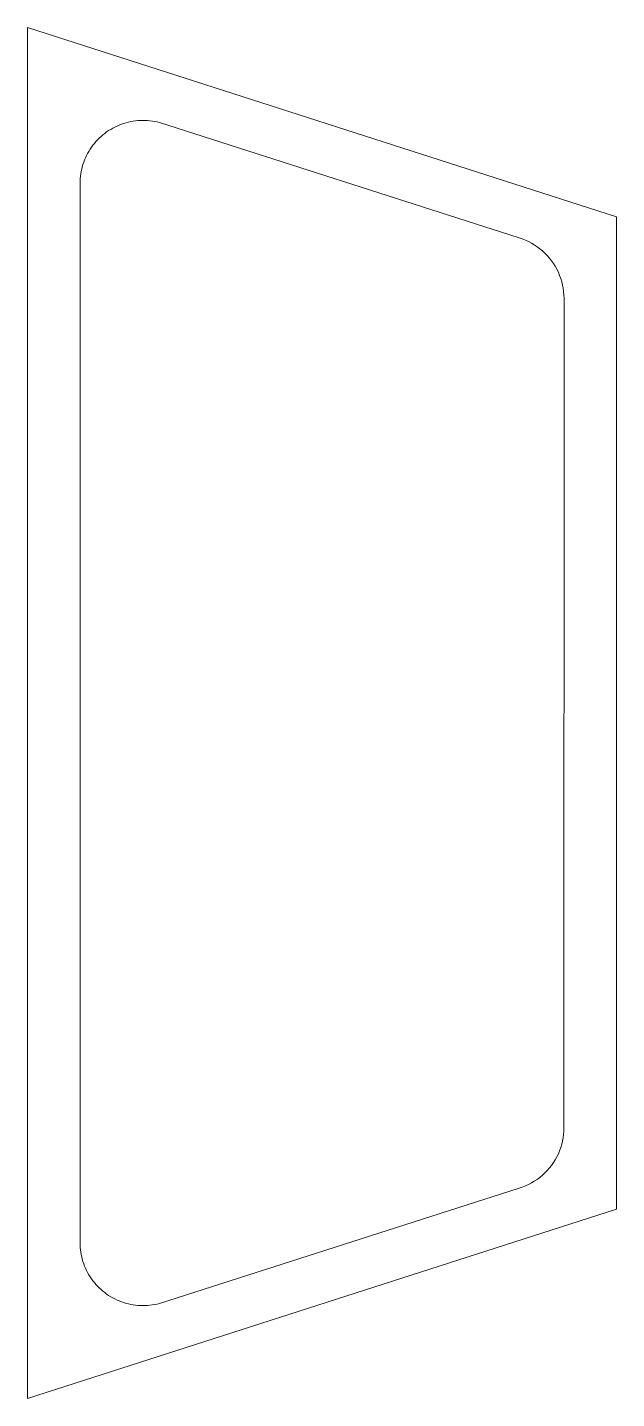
# Model space of a CAD drawing. Header units: millimetres. Extents: x -140 to 140, y -326 to 326.
import ezdxf

# ---------------------------------------------------------------- set-up
doc = ezdxf.new("R2010")
doc.units = ezdxf.units.MM
doc.header["$MEASUREMENT"] = 0

msp = doc.modelspace()

# ---------------------------------------------------------------- linework, layer by layer
at = {"color": 183, "lineweight": 9}
for points, knots in [([(140.0797, 235.9999), (140.0797, 235.9999), (140.0797, -236.0002), (140.0797, -236.0002), (140.0797, -236.0002), (140.0797, -236.0002), (-140.0626, -326.0001), (-140.0626, -326.0001), (-140.0626, -326.0001), (-140.0626, -326.0001), (-140.0797, 325.9999), (-140.0797, 325.9999), (-140.0797, 325.9999), (-140.0797, 325.9999), (140.0797, 235.9999), (140.0797, 235.9999)], [0, 0, 0, 0, 0.2, 0.2, 0.2, 0.2, 0.4, 0.4, 0.4, 0.4, 0.6, 0.6, 0.6, 0.6, 1, 1, 1, 1]), ([(115.0795, 197.1612), (115.0795, 197.1612), (115.0578, -197.2019), (115.0578, -197.2019), (115.0578, -197.2019), (115.0578, -197.2019), (115.0158, -198.8034), (115.0158, -198.8034), (115.0158, -198.8034), (115.0158, -198.8034), (114.8902, -200.396), (114.8902, -200.396), (114.8902, -200.396), (114.8902, -200.396), (114.681, -201.9766), (114.681, -201.9766), (114.681, -201.9766), (114.681, -201.9766), (114.3887, -203.5422), (114.3887, -203.5422), (114.3887, -203.5422), (114.3887, -203.5422), (114.0134, -205.0899), (114.0134, -205.0899), (114.0134, -205.0899), (114.0134, -205.0899), (113.5554, -206.6166), (113.5554, -206.6166), (113.5554, -206.6166), (113.5554, -206.6166), (113.0149, -208.1193), (113.0149, -208.1193), (113.0149, -208.1193), (113.0149, -208.1193), (112.392, -209.5951), (112.392, -209.5951), (112.392, -209.5951), (112.392, -209.5951), (111.6904, -211.0361), (111.6904, -211.0361), (111.6904, -211.0361), (111.6904, -211.0361), (110.9146, -212.4347), (110.9146, -212.4347), (110.9146, -212.4347), (110.9146, -212.4347), (110.0666, -213.788), (110.0666, -213.788), (110.0666, -213.788), (110.0666, -213.788), (109.1484, -215.0934), (109.1484, -215.0934), (109.1484, -215.0934), (109.1484, -215.0934), (108.1621, -216.3482), (108.1621, -216.3482), (108.1621, -216.3482), (108.1621, -216.3482), (107.1097, -217.5495), (107.1097, -217.5495), (107.1097, -217.5495), (107.1097, -217.5495), (105.9932, -218.6946), (105.9932, -218.6946), (105.9932, -218.6946), (105.9932, -218.6946), (104.8148, -219.7809), (104.8148, -219.7809), (104.8148, -219.7809), (104.8148, -219.7809), (103.5801, -220.8027), (103.5801, -220.8027), (103.5801, -220.8027), (103.5801, -220.8027), (102.2954, -221.7549), (102.2954, -221.7549), (102.2954, -221.7549), (102.2954, -221.7549), (100.9636, -222.6361), (100.9636, -222.6361), (100.9636, -222.6361), (100.9636, -222.6361), (99.5879, -223.4446), (99.5879, -223.4446), (99.5879, -223.4446), (99.5879, -223.4446), (98.1711, -224.1787), (98.1711, -224.1787), (98.1711, -224.1787), (98.1711, -224.1787), (96.7161, -224.837), (96.7161, -224.837), (96.7161, -224.837), (96.7161, -224.837), (95.2261, -225.4177), (95.2261, -225.4177), (95.2261, -225.4177), (95.2261, -225.4177), (93.7039, -225.9193), (93.7039, -225.9193), (93.7039, -225.9193), (93.7039, -225.9193), (-77.2957, -280.7908), (-77.2957, -280.7908), (-77.2957, -280.7908), (-77.2957, -280.7908), (-78.4145, -281.068), (-78.4145, -281.068), (-78.4145, -281.068), (-78.4145, -281.068), (-79.5403, -281.3015), (-79.5403, -281.3015), (-79.5403, -281.3015), (-79.5403, -281.3015), (-80.6715, -281.4915), (-80.6715, -281.4915), (-80.6715, -281.4915), (-80.6715, -281.4915), (-81.807, -281.6378), (-81.807, -281.6378), (-81.807, -281.6378), (-81.807, -281.6378), (-82.9456, -281.7407), (-82.9456, -281.7407), (-82.9456, -281.7407), (-82.9456, -281.7407), (-84.086, -281.8001), (-84.086, -281.8001), (-84.086, -281.8001), (-84.086, -281.8001), (-85.227, -281.816), (-85.227, -281.816), (-85.227, -281.816), (-85.227, -281.816), (-86.3675, -281.7886), (-86.3675, -281.7886), (-86.3675, -281.7886), (-86.3675, -281.7886), (-87.5059, -281.7178), (-87.5059, -281.7178), (-87.5059, -281.7178), (-87.5059, -281.7178), (-88.6412, -281.6037), (-88.6412, -281.6037), (-88.6412, -281.6037), (-88.6412, -281.6037), (-89.7723, -281.4463), (-89.7723, -281.4463), (-89.7723, -281.4463), (-89.7723, -281.4463), (-90.8977, -281.2457), (-90.8977, -281.2457), (-90.8977, -281.2457), (-90.8977, -281.2457), (-92.0162, -281.0019), (-92.0162, -281.0019), (-92.0162, -281.0019), (-92.0162, -281.0019), (-93.1266, -280.7149), (-93.1266, -280.7149), (-93.1266, -280.7149), (-93.1266, -280.7149), (-94.2278, -280.3848), (-94.2278, -280.3848), (-94.2278, -280.3848), (-94.2278, -280.3848), (-95.3184, -280.0116), (-95.3184, -280.0116), (-95.3184, -280.0116), (-95.3184, -280.0116), (-96.3939, -279.5967), (-96.3939, -279.5967), (-96.3939, -279.5967), (-96.3939, -279.5967), (-97.4498, -279.1421), (-97.4498, -279.1421), (-97.4498, -279.1421), (-97.4498, -279.1421), (-98.4854, -278.6484), (-98.4854, -278.6484), (-98.4854, -278.6484), (-98.4854, -278.6484), (-99.4996, -278.1166), (-99.4996, -278.1166), (-99.4996, -278.1166), (-99.4996, -278.1166), (-100.4913, -277.5472), (-100.4913, -277.5472), (-100.4913, -277.5472), (-100.4913, -277.5472), (-101.4596, -276.9411), (-101.4596, -276.9411), (-101.4596, -276.9411), (-101.4596, -276.9411), (-102.4034, -276.299), (-102.4034, -276.299), (-102.4034, -276.299), (-102.4034, -276.299), (-103.3217, -275.6218), (-103.3217, -275.6218), (-103.3217, -275.6218), (-103.3217, -275.6218), (-104.2137, -274.9101), (-104.2137, -274.9101), (-104.2137, -274.9101), (-104.2137, -274.9101), (-105.0783, -274.1648), (-105.0783, -274.1648), (-105.0783, -274.1648), (-105.0783, -274.1648), (-105.9145, -273.3865), (-105.9145, -273.3865), (-105.9145, -273.3865), (-105.9145, -273.3865), (-106.7213, -272.5761), (-106.7213, -272.5761), (-106.7213, -272.5761), (-106.7213, -272.5761), (-107.4978, -271.7343), (-107.4978, -271.7343), (-107.4978, -271.7343), (-107.4978, -271.7343), (-108.2427, -270.8619), (-108.2427, -270.8619), (-108.2427, -270.8619), (-108.2427, -270.8619), (-108.9553, -269.9597), (-108.9553, -269.9597), (-108.9553, -269.9597), (-108.9553, -269.9597), (-109.6345, -269.0283), (-109.6345, -269.0283), (-109.6345, -269.0283), (-109.6345, -269.0283), (-110.2777, -268.0715), (-110.2777, -268.0715), (-110.2777, -268.0715), (-110.2777, -268.0715), (-110.8823, -267.0931), (-110.8823, -267.0931), (-110.8823, -267.0931), (-110.8823, -267.0931), (-111.4481, -266.0944), (-111.4481, -266.0944), (-111.4481, -266.0944), (-111.4481, -266.0944), (-111.9745, -265.0765), (-111.9745, -265.0765), (-111.9745, -265.0765), (-111.9745, -265.0765), (-112.4613, -264.0407), (-112.4613, -264.0407), (-112.4613, -264.0407), (-112.4613, -264.0407), (-112.9079, -262.9883), (-112.9079, -262.9883), (-112.9079, -262.9883), (-112.9079, -262.9883), (-113.314, -261.9203), (-113.314, -261.9203), (-113.314, -261.9203), (-113.314, -261.9203), (-113.679, -260.838), (-113.679, -260.838), (-113.679, -260.838), (-113.679, -260.838), (-114.0027, -259.7428), (-114.0027, -259.7428), (-114.0027, -259.7428), (-114.0027, -259.7428), (-114.2845, -258.6356), (-114.2845, -258.6356), (-114.2845, -258.6356), (-114.2845, -258.6356), (-114.5242, -257.5179), (-114.5242, -257.5179), (-114.5242, -257.5179), (-114.5242, -257.5179), (-114.7211, -256.3907), (-114.7211, -256.3907), (-114.7211, -256.3907), (-114.7211, -256.3907), (-114.8751, -255.2554), (-114.8751, -255.2554), (-114.8751, -255.2554), (-114.8751, -255.2554), (-114.9857, -254.1131), (-114.9857, -254.1131), (-114.9857, -254.1131), (-114.9857, -254.1131), (-115.0522, -252.9651), (-115.0522, -252.9651), (-115.0522, -252.9651), (-115.0522, -252.9651), (-115.0745, -251.8125), (-115.0745, -251.8125), (-115.0745, -251.8125), (-115.0745, -251.8125), (-115.0654, 251.7927), (-115.0654, 251.7927), (-115.0654, 251.7927), (-115.0654, 251.7927), (-115.0432, 252.9452), (-115.0432, 252.9452), (-115.0432, 252.9452), (-115.0432, 252.9452), (-114.9769, 254.0931), (-114.9769, 254.0931), (-114.9769, 254.0931), (-114.9769, 254.0931), (-114.8669, 255.235), (-114.8669, 255.235), (-114.8669, 255.235), (-114.8669, 255.235), (-114.7135, 256.3699), (-114.7135, 256.3699), (-114.7135, 256.3699), (-114.7135, 256.3699), (-114.5172, 257.4966), (-114.5172, 257.4966), (-114.5172, 257.4966), (-114.5172, 257.4966), (-114.2783, 258.6138), (-114.2783, 258.6138), (-114.2783, 258.6138), (-114.2783, 258.6138), (-113.9973, 259.7203), (-113.9973, 259.7203), (-113.9973, 259.7203), (-113.9973, 259.7203), (-113.6744, 260.815), (-113.6744, 260.815), (-113.6744, 260.815), (-113.6744, 260.815), (-113.3103, 261.8967), (-113.3103, 261.8967), (-113.3103, 261.8967), (-113.3103, 261.8967), (-112.9051, 262.9641), (-112.9051, 262.9641), (-112.9051, 262.9641), (-112.9051, 262.9641), (-112.4592, 264.016), (-112.4592, 264.016), (-112.4592, 264.016), (-112.4592, 264.016), (-111.9732, 265.0513), (-111.9732, 265.0513), (-111.9732, 265.0513), (-111.9732, 265.0513), (-111.4473, 266.0687), (-111.4473, 266.0687), (-111.4473, 266.0687), (-111.4473, 266.0687), (-110.8819, 267.0672), (-110.8819, 267.0672), (-110.8819, 267.0672), (-110.8819, 267.0672), (-110.2776, 268.0453), (-110.2776, 268.0453), (-110.2776, 268.0453), (-110.2776, 268.0453), (-109.6346, 269.0021), (-109.6346, 269.0021), (-109.6346, 269.0021), (-109.6346, 269.0021), (-108.9553, 269.9335), (-108.9553, 269.9335), (-108.9553, 269.9335), (-108.9553, 269.9335), (-108.2428, 270.8357), (-108.2428, 270.8357), (-108.2428, 270.8357), (-108.2428, 270.8357), (-107.4978, 271.7081), (-107.4978, 271.7081), (-107.4978, 271.7081), (-107.4978, 271.7081), (-106.7213, 272.5498), (-106.7213, 272.5498), (-106.7213, 272.5498), (-106.7213, 272.5498), (-105.9146, 273.3603), (-105.9146, 273.3603), (-105.9146, 273.3603), (-105.9146, 273.3603), (-105.0784, 274.1385), (-105.0784, 274.1385), (-105.0784, 274.1385), (-105.0784, 274.1385), (-104.2138, 274.8839), (-104.2138, 274.8839), (-104.2138, 274.8839), (-104.2138, 274.8839), (-103.3218, 275.5955), (-103.3218, 275.5955), (-103.3218, 275.5955), (-103.3218, 275.5955), (-102.4034, 276.2728), (-102.4034, 276.2728), (-102.4034, 276.2728), (-102.4034, 276.2728), (-101.4596, 276.9148), (-101.4596, 276.9148), (-101.4596, 276.9148), (-101.4596, 276.9148), (-100.4913, 277.521), (-100.4913, 277.521), (-100.4913, 277.521), (-100.4913, 277.521), (-99.4996, 278.0903), (-99.4996, 278.0903), (-99.4996, 278.0903), (-99.4996, 278.0903), (-98.4854, 278.6222), (-98.4854, 278.6222), (-98.4854, 278.6222), (-98.4854, 278.6222), (-97.4499, 279.1158), (-97.4499, 279.1158), (-97.4499, 279.1158), (-97.4499, 279.1158), (-96.3939, 279.5705), (-96.3939, 279.5705), (-96.3939, 279.5705), (-96.3939, 279.5705), (-95.3184, 279.9853), (-95.3184, 279.9853), (-95.3184, 279.9853), (-95.3184, 279.9853), (-94.2277, 280.3586), (-94.2277, 280.3586), (-94.2277, 280.3586), (-94.2277, 280.3586), (-93.1264, 280.6889), (-93.1264, 280.6889), (-93.1264, 280.6889), (-93.1264, 280.6889), (-92.0157, 280.9761), (-92.0157, 280.9761), (-92.0157, 280.9761), (-92.0157, 280.9761), (-90.8967, 281.2203), (-90.8967, 281.2203), (-90.8967, 281.2203), (-90.8967, 281.2203), (-89.7709, 281.4213), (-89.7709, 281.4213), (-89.7709, 281.4213), (-89.7709, 281.4213), (-88.6394, 281.5791), (-88.6394, 281.5791), (-88.6394, 281.5791), (-88.6394, 281.5791), (-87.5035, 281.6937), (-87.5035, 281.6937), (-87.5035, 281.6937), (-87.5035, 281.6937), (-86.3644, 281.765), (-86.3644, 281.765), (-86.3644, 281.765), (-86.3644, 281.765), (-85.2235, 281.7929), (-85.2235, 281.7929), (-85.2235, 281.7929), (-85.2235, 281.7929), (-84.082, 281.7774), (-84.082, 281.7774), (-84.082, 281.7774), (-84.082, 281.7774), (-82.941, 281.7184), (-82.941, 281.7184), (-82.941, 281.7184), (-82.941, 281.7184), (-81.802, 281.616), (-81.802, 281.616), (-81.802, 281.616), (-81.802, 281.616), (-80.6662, 281.4699), (-80.6662, 281.4699), (-80.6662, 281.4699), (-80.6662, 281.4699), (-79.5346, 281.2802), (-79.5346, 281.2802), (-79.5346, 281.2802), (-79.5346, 281.2802), (-78.4087, 281.0469), (-78.4087, 281.0469), (-78.4087, 281.0469), (-78.4087, 281.0469), (-77.2898, 280.7698), (-77.2898, 280.7698), (-77.2898, 280.7698), (-77.2898, 280.7698), (93.7033, 225.8958), (93.7033, 225.8958), (93.7033, 225.8958), (93.7033, 225.8958), (95.2255, 225.3941), (95.2255, 225.3941), (95.2255, 225.3941), (95.2255, 225.3941), (96.7157, 224.8129), (96.7157, 224.8129), (96.7157, 224.8129), (96.7157, 224.8129), (98.1706, 224.1539), (98.1706, 224.1539), (98.1706, 224.1539), (98.1706, 224.1539), (99.5876, 223.419), (99.5876, 223.419), (99.5876, 223.419), (99.5876, 223.419), (100.9635, 222.6097), (100.9635, 222.6097), (100.9635, 222.6097), (100.9635, 222.6097), (102.2952, 221.7279), (102.2952, 221.7279), (102.2952, 221.7279), (102.2952, 221.7279), (103.58, 220.7751), (103.58, 220.7751), (103.58, 220.7751), (103.58, 220.7751), (104.8148, 219.7532), (104.8148, 219.7532), (104.8148, 219.7532), (104.8148, 219.7532), (105.9932, 218.6669), (105.9932, 218.6669), (105.9932, 218.6669), (105.9932, 218.6669), (107.1097, 217.5217), (107.1097, 217.5217), (107.1097, 217.5217), (107.1097, 217.5217), (108.1621, 216.3204), (108.1621, 216.3204), (108.1621, 216.3204), (108.1621, 216.3204), (109.1483, 215.0657), (109.1483, 215.0657), (109.1483, 215.0657), (109.1483, 215.0657), (110.0666, 213.7603), (110.0666, 213.7603), (110.0666, 213.7603), (110.0666, 213.7603), (110.9146, 212.4069), (110.9146, 212.4069), (110.9146, 212.4069), (110.9146, 212.4069), (111.6904, 211.0084), (111.6904, 211.0084), (111.6904, 211.0084), (111.6904, 211.0084), (112.392, 209.5674), (112.392, 209.5674), (112.392, 209.5674), (112.392, 209.5674), (113.0157, 208.091), (113.0157, 208.091), (113.0157, 208.091), (113.0157, 208.091), (113.5587, 206.5868), (113.5587, 206.5868), (113.5587, 206.5868), (113.5587, 206.5868), (114.0203, 205.058), (114.0203, 205.058), (114.0203, 205.058), (114.0203, 205.058), (114.3996, 203.508), (114.3996, 203.508), (114.3996, 203.508), (114.3996, 203.508), (114.696, 201.94), (114.696, 201.94), (114.696, 201.94), (114.696, 201.94), (114.9085, 200.3574), (114.9085, 200.3574), (114.9085, 200.3574), (114.9085, 200.3574), (115.0366, 198.7633), (115.0366, 198.7633), (115.0366, 198.7633), (115.0366, 198.7633), (115.0795, 197.1612), (115.0795, 197.1612)], [0, 0, 0, 0, 0.00671141, 0.00671141, 0.00671141, 0.00671141, 0.01342282, 0.01342282, 0.01342282, 0.01342282, 0.02013423, 0.02013423, 0.02013423, 0.02013423, 0.02684564, 0.02684564, 0.02684564, 0.02684564, 0.03355705, 0.03355705, 0.03355705, 0.03355705, 0.04026846, 0.04026846, 0.04026846, 0.04026846, 0.04697987, 0.04697987, 0.04697987, 0.04697987, 0.05369128, 0.05369128, 0.05369128, 0.05369128, 0.06040268, 0.06040268, 0.06040268, 0.06040268, 0.06711409, 0.06711409, 0.06711409, 0.06711409, 0.0738255, 0.0738255, 0.0738255, 0.0738255, 0.08053691, 0.08053691, 0.08053691, 0.08053691, 0.08724832, 0.08724832, 0.08724832, 0.08724832, 0.09395973, 0.09395973, 0.09395973, 0.09395973, 0.10067114, 0.10067114, 0.10067114, 0.10067114, 0.10738255, 0.10738255, 0.10738255, 0.10738255, 0.11409396, 0.11409396, 0.11409396, 0.11409396, 0.12080537, 0.12080537, 0.12080537, 0.12080537, 0.12751678, 0.12751678, 0.12751678, 0.12751678, 0.13422819, 0.13422819, 0.13422819, 0.13422819, 0.1409396, 0.1409396, 0.1409396, 0.1409396, 0.14765101, 0.14765101, 0.14765101, 0.14765101, 0.15436242, 0.15436242, 0.15436242, 0.15436242, 0.16107383, 0.16107383, 0.16107383, 0.16107383, 0.16778523, 0.16778523, 0.16778523, 0.16778523, 0.17449664, 0.17449664, 0.17449664, 0.17449664, 0.18120805, 0.18120805, 0.18120805, 0.18120805, 0.18791946, 0.18791946, 0.18791946, 0.18791946, 0.19463087, 0.19463087, 0.19463087, 0.19463087, 0.20134228, 0.20134228, 0.20134228, 0.20134228, 0.20805369, 0.20805369, 0.20805369, 0.20805369, 0.2147651, 0.2147651, 0.2147651, 0.2147651, 0.22147651, 0.22147651, 0.22147651, 0.22147651, 0.22818792, 0.22818792, 0.22818792, 0.22818792, 0.23489933, 0.23489933, 0.23489933, 0.23489933, 0.24161074, 0.24161074, 0.24161074, 0.24161074, 0.24832215, 0.24832215, 0.24832215, 0.24832215, 0.25503356, 0.25503356, 0.25503356, 0.25503356, 0.26174497, 0.26174497, 0.26174497, 0.26174497, 0.26845638, 0.26845638, 0.26845638, 0.26845638, 0.27516779, 0.27516779, 0.27516779, 0.27516779, 0.28187919, 0.28187919, 0.28187919, 0.28187919, 0.2885906, 0.2885906, 0.2885906, 0.2885906, 0.29530201, 0.29530201, 0.29530201, 0.29530201, 0.30201342, 0.30201342, 0.30201342, 0.30201342, 0.30872483, 0.30872483, 0.30872483, 0.30872483, 0.31543624, 0.31543624, 0.31543624, 0.31543624, 0.32214765, 0.32214765, 0.32214765, 0.32214765, 0.32885906, 0.32885906, 0.32885906, 0.32885906, 0.33557047, 0.33557047, 0.33557047, 0.33557047, 0.34228188, 0.34228188, 0.34228188, 0.34228188, 0.34899329, 0.34899329, 0.34899329, 0.34899329, 0.3557047, 0.3557047, 0.3557047, 0.3557047, 0.36241611, 0.36241611, 0.36241611, 0.36241611, 0.36912752, 0.36912752, 0.36912752, 0.36912752, 0.37583893, 0.37583893, 0.37583893, 0.37583893, 0.38255034, 0.38255034, 0.38255034, 0.38255034, 0.38926174, 0.38926174, 0.38926174, 0.38926174, 0.39597315, 0.39597315, 0.39597315, 0.39597315, 0.40268456, 0.40268456, 0.40268456, 0.40268456, 0.40939597, 0.40939597, 0.40939597, 0.40939597, 0.41610738, 0.41610738, 0.41610738, 0.41610738, 0.42281879, 0.42281879, 0.42281879, 0.42281879, 0.4295302, 0.4295302, 0.4295302, 0.4295302, 0.43624161, 0.43624161, 0.43624161, 0.43624161, 0.44295302, 0.44295302, 0.44295302, 0.44295302, 0.44966443, 0.44966443, 0.44966443, 0.44966443, 0.45637584, 0.45637584, 0.45637584, 0.45637584, 0.46308725, 0.46308725, 0.46308725, 0.46308725, 0.46979866, 0.46979866, 0.46979866, 0.46979866, 0.47651007, 0.47651007, 0.47651007, 0.47651007, 0.48322148, 0.48322148, 0.48322148, 0.48322148, 0.48993289, 0.48993289, 0.48993289, 0.48993289, 0.4966443, 0.4966443, 0.4966443, 0.4966443, 0.5033557, 0.5033557, 0.5033557, 0.5033557, 0.51006711, 0.51006711, 0.51006711, 0.51006711, 0.51677852, 0.51677852, 0.51677852, 0.51677852, 0.52348993, 0.52348993, 0.52348993, 0.52348993, 0.53020134, 0.53020134, 0.53020134, 0.53020134, 0.53691275, 0.53691275, 0.53691275, 0.53691275, 0.54362416, 0.54362416, 0.54362416, 0.54362416, 0.55033557, 0.55033557, 0.55033557, 0.55033557, 0.55704698, 0.55704698, 0.55704698, 0.55704698, 0.56375839, 0.56375839, 0.56375839, 0.56375839, 0.5704698, 0.5704698, 0.5704698, 0.5704698, 0.57718121, 0.57718121, 0.57718121, 0.57718121, 0.58389262, 0.58389262, 0.58389262, 0.58389262, 0.59060403, 0.59060403, 0.59060403, 0.59060403, 0.59731544, 0.59731544, 0.59731544, 0.59731544, 0.60402685, 0.60402685, 0.60402685, 0.60402685, 0.61073826, 0.61073826, 0.61073826, 0.61073826, 0.61744966, 0.61744966, 0.61744966, 0.61744966, 0.62416107, 0.62416107, 0.62416107, 0.62416107, 0.63087248, 0.63087248, 0.63087248, 0.63087248, 0.63758389, 0.63758389, 0.63758389, 0.63758389, 0.6442953, 0.6442953, 0.6442953, 0.6442953, 0.65100671, 0.65100671, 0.65100671, 0.65100671, 0.65771812, 0.65771812, 0.65771812, 0.65771812, 0.66442953, 0.66442953, 0.66442953, 0.66442953, 0.67114094, 0.67114094, 0.67114094, 0.67114094, 0.67785235, 0.67785235, 0.67785235, 0.67785235, 0.68456376, 0.68456376, 0.68456376, 0.68456376, 0.69127517, 0.69127517, 0.69127517, 0.69127517, 0.69798658, 0.69798658, 0.69798658, 0.69798658, 0.70469799, 0.70469799, 0.70469799, 0.70469799, 0.7114094, 0.7114094, 0.7114094, 0.7114094, 0.71812081, 0.71812081, 0.71812081, 0.71812081, 0.72483221, 0.72483221, 0.72483221, 0.72483221, 0.73154362, 0.73154362, 0.73154362, 0.73154362, 0.73825503, 0.73825503, 0.73825503, 0.73825503, 0.74496644, 0.74496644, 0.74496644, 0.74496644, 0.75167785, 0.75167785, 0.75167785, 0.75167785, 0.75838926, 0.75838926, 0.75838926, 0.75838926, 0.76510067, 0.76510067, 0.76510067, 0.76510067, 0.77181208, 0.77181208, 0.77181208, 0.77181208, 0.77852349, 0.77852349, 0.77852349, 0.77852349, 0.7852349, 0.7852349, 0.7852349, 0.7852349, 0.79194631, 0.79194631, 0.79194631, 0.79194631, 0.79865772, 0.79865772, 0.79865772, 0.79865772, 0.80536913, 0.80536913, 0.80536913, 0.80536913, 0.81208054, 0.81208054, 0.81208054, 0.81208054, 0.81879195, 0.81879195, 0.81879195, 0.81879195, 0.82550336, 0.82550336, 0.82550336, 0.82550336, 0.83221477, 0.83221477, 0.83221477, 0.83221477, 0.83892617, 0.83892617, 0.83892617, 0.83892617, 0.84563758, 0.84563758, 0.84563758, 0.84563758, 0.85234899, 0.85234899, 0.85234899, 0.85234899, 0.8590604, 0.8590604, 0.8590604, 0.8590604, 0.86577181, 0.86577181, 0.86577181, 0.86577181, 0.87248322, 0.87248322, 0.87248322, 0.87248322, 0.87919463, 0.87919463, 0.87919463, 0.87919463, 0.88590604, 0.88590604, 0.88590604, 0.88590604, 0.89261745, 0.89261745, 0.89261745, 0.89261745, 0.89932886, 0.89932886, 0.89932886, 0.89932886, 0.90604027, 0.90604027, 0.90604027, 0.90604027, 0.91275168, 0.91275168, 0.91275168, 0.91275168, 0.91946309, 0.91946309, 0.91946309, 0.91946309, 0.9261745, 0.9261745, 0.9261745, 0.9261745, 0.93288591, 0.93288591, 0.93288591, 0.93288591, 0.93959732, 0.93959732, 0.93959732, 0.93959732, 0.94630872, 0.94630872, 0.94630872, 0.94630872, 0.95302013, 0.95302013, 0.95302013, 0.95302013, 0.95973154, 0.95973154, 0.95973154, 0.95973154, 0.96644295, 0.96644295, 0.96644295, 0.96644295, 0.97315436, 0.97315436, 0.97315436, 0.97315436, 0.97986577, 0.97986577, 0.97986577, 0.97986577, 0.98657718, 0.98657718, 0.98657718, 0.98657718, 1, 1, 1, 1])]:
    msp.add_open_spline(points, degree=3, knots=knots, dxfattribs=at)

doc.saveas('drawing.dxf')
